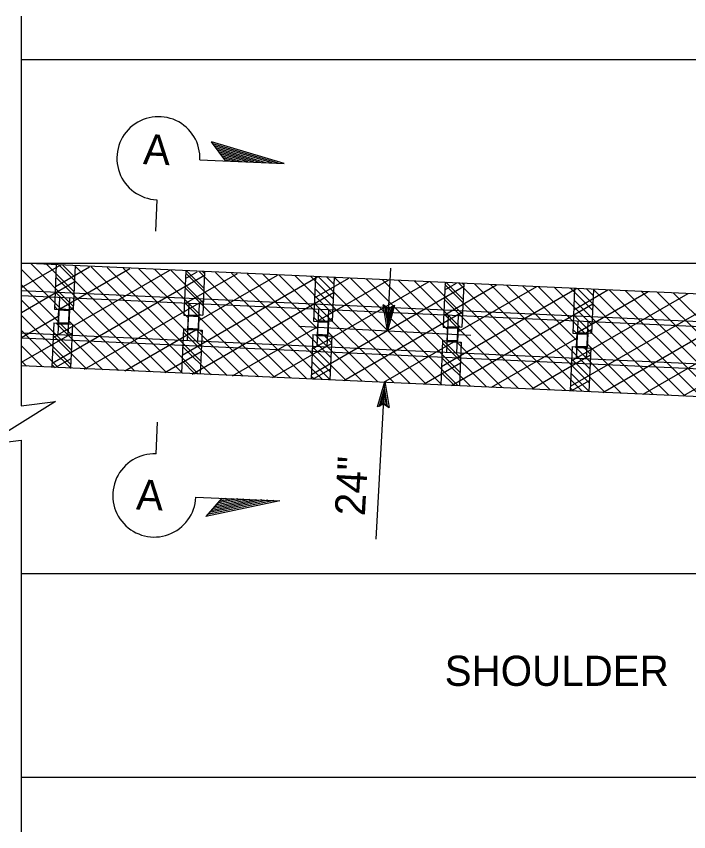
# Model space of a CAD drawing. Extents: x -893 to 867, y -474 to 712.
# Drawn here: x -426 to -269.9, y 258.7 to 447.9 of the extents above; entities that cross this region are included whole.
import ezdxf

# ---------------------------------------------------------------- set-up
doc = ezdxf.new("R2010")
doc.units = 0
for name, color, linetype in [('11 Undefined', 7, 'Continuous'), ('pp_PRESENTATION', 7, 'Continuous'), ('rd_ES', 7, 'Continuous'), ('rd_ETW', 7, 'Continuous'), ('tcd_BARRIER-THRIE-BEAM', 7, 'Continuous'), ('tcd_RAILING-anno', 7, 'Continuous')]:
    doc.layers.add(name, color=color, linetype=linetype)

msp = doc.modelspace()

# ---------------------------------------------------------------- linework, layer by layer
at = {"layer": '11 Undefined'}
for p, q in [((-424.75, 384.95), (-415.61, 390.23)), ((-422.61, 390.53), (-412.73, 380.65)), ((-418.92, 390.37), (-412.59, 384.04)), ((-416.89, 385.21), (-408.93, 389.8)), ((-415.96, 390.1), (-391.1, 365.24)), ((-415.23, 390.22), (-412.45, 387.44)), ((-412.27, 389.94), (-387.41, 365.08)), ((-408.58, 389.78), (-383.72, 364.93)), ((-424.76, 389.15), (-415.64, 380.03)), ((-417.64, 367.45), (-382.3, 387.86)), ((-417.39, 373.37), (-390.3, 389.01)), ((-416.12, 379.88), (-399.62, 389.4)), ((-404.88, 389.63), (-383.14, 367.89)), ((-401.19, 389.47), (-383, 371.28)), ((-397.5, 389.31), (-386.1, 377.92)), ((-393.81, 389.16), (-383.21, 378.56)), ((-390.11, 389), (-382.57, 381.45)), ((-386.93, 381.16), (-374.66, 388.24)), ((-386.68, 387.07), (-383.97, 388.64)), ((-386.63, 388.28), (-362.26, 363.91)), ((-386.42, 388.84), (-382.42, 384.85)), ((-383.62, 377.3), (-365.35, 387.85)), ((-383.43, 388.62), (-358.57, 363.76)), ((-382.73, 388.69), (-382.28, 388.24)), ((-379.74, 388.46), (-354.88, 363.6)), ((-376.04, 388.3), (-353.12, 365.38)), ((-372.35, 388.15), (-352.98, 368.77)), ((-368.66, 387.99), (-356.08, 375.41)), ((-424.74, 379.19), (-412.5, 386.26)), ((-416.8, 387.4), (-394.79, 365.4)), ((-387.43, 369.32), (-356.03, 387.45)), ((-364.97, 387.83), (-354.37, 377.23)), ((-361.27, 387.67), (-352.55, 378.95)), ((-357.58, 387.52), (-352.4, 382.34)), ((-357.24, 370.74), (-330.16, 386.38)), ((-356.75, 382.57), (-348.79, 387.17)), ((-356.16, 377.14), (-339.47, 386.77)), ((-355.81, 387.47), (-330.95, 362.6)), ((-353.89, 387.36), (-352.26, 385.73)), ((-352.12, 387.31), (-327.26, 362.45)), ((-348.43, 387.15), (-323.57, 362.29)), ((-344.74, 387), (-322.99, 365.25)), ((-341.04, 386.84), (-322.85, 368.65)), ((-337.35, 386.68), (-325.96, 375.29)), ((-333.66, 386.53), (-322.93, 375.8)), ((-329.97, 386.37), (-322.42, 378.82)), ((-326.54, 384.44), (-323.83, 386.01)), ((-326.27, 386.21), (-322.28, 382.22)), ((-323.28, 385.99), (-298.42, 361.12)), ((-322.58, 386.06), (-322.13, 385.61)), ((-424.75, 385.6), (-416.27, 377.11)), ((-386.78, 384.89), (-365.95, 364.07)), ((-357.49, 364.82), (-322.15, 385.23)), ((-356.65, 384.77), (-334.64, 362.76)), ((-327.28, 366.69), (-295.88, 384.82)), ((-326.79, 378.52), (-314.51, 385.61)), ((-326.49, 385.65), (-302.11, 361.28)), ((-323.47, 374.67), (-305.2, 385.22)), ((-319.59, 385.83), (-294.73, 360.97)), ((-315.9, 385.67), (-292.97, 362.75)), ((-312.21, 385.51), (-292.83, 366.14)), ((-308.51, 385.36), (-295.93, 372.78)), ((-304.82, 385.2), (-294.09, 374.47)), ((-301.13, 385.04), (-292.4, 376.32)), ((-297.44, 384.89), (-292.26, 379.71)), ((-296.61, 379.82), (-288.65, 384.41)), ((-295.67, 384.71), (-270.81, 359.85)), ((-293.74, 384.73), (-292.11, 383.1)), ((-291.98, 384.55), (-267.12, 359.69)), ((-288.29, 384.4), (-263.43, 359.54)), ((-284.6, 384.24), (-262.85, 362.5)), ((-280.9, 384.08), (-262.71, 365.89)), ((-416.94, 384.01), (-398.48, 365.55)), ((-385.13, 364.88), (-352.34, 383.81)), ((-326.63, 382.26), (-305.8, 361.43)), ((-297.35, 362.07), (-262.01, 382.47)), ((-297.1, 367.99), (-270.02, 383.62)), ((-296.02, 374.38), (-279.33, 384.02)), ((-277.21, 383.93), (-265.82, 372.53)), ((-273.52, 383.77), (-262.79, 373.04)), ((-424.75, 382.06), (-413.16, 370.47)), ((-417.09, 380.62), (-416.36, 379.89)), ((-413.44, 379.93), (-412.74, 380.34)), ((-410.09, 366.04), (-382.55, 381.94)), ((-386.92, 381.5), (-383.84, 378.42)), ((-356.8, 381.38), (-338.33, 362.92)), ((-324.99, 362.24), (-292.19, 381.18)), ((-296.51, 382.02), (-274.5, 360)), ((-424.74, 378.51), (-413.31, 367.08)), ((-349.95, 363.41), (-322.4, 379.31)), ((-326.78, 378.87), (-323.56, 375.65)), ((-296.66, 378.63), (-278.19, 360.16)), ((-424.72, 373.42), (-416.22, 378.33)), ((-416.78, 376.78), (-405.87, 365.86)), ((-415.71, 376.56), (-413.02, 373.87)), ((-413.75, 377.28), (-402.18, 365.71)), ((-383.58, 378.16), (-369.64, 364.22)), ((-356.94, 377.99), (-356.09, 377.14)), ((-353.78, 377.21), (-352.59, 377.89)), ((-289.81, 360.65), (-262.26, 376.55)), ((-424.73, 374.97), (-416.2, 366.44)), ((-400.77, 365.65), (-384.33, 375.14)), ((-387.21, 374.72), (-377.03, 364.54)), ((-387.18, 375.24), (-386.88, 375.41)), ((-384.26, 375.3), (-373.34, 364.38)), ((-383.28, 375.09), (-382.85, 374.67)), ((-375.81, 364.48), (-356.06, 375.89)), ((-353.6, 374.65), (-342.02, 363.07)), ((-323.44, 375.53), (-309.49, 361.59)), ((-296.8, 375.23), (-295.95, 374.38)), ((-293.83, 374.46), (-292.44, 375.26)), ((-424.71, 367.66), (-412.99, 374.42)), ((-417.37, 373.83), (-409.56, 366.02)), ((-356.51, 374.02), (-345.72, 363.23)), ((-354.44, 373.77), (-352.83, 372.16)), ((-315.67, 361.85), (-295.91, 373.26)), ((-424.72, 371.42), (-419.89, 366.6)), ((-387.35, 371.32), (-380.72, 364.69)), ((-366.49, 364.09), (-352.84, 371.97)), ((-357.22, 371.2), (-349.41, 363.38)), ((-340.63, 363.01), (-324.39, 372.39)), ((-327.05, 372.08), (-316.88, 361.9)), ((-327.03, 372.61), (-326.94, 372.67)), ((-323.98, 372.54), (-313.18, 361.75)), ((-323, 372.33), (-322.71, 372.04)), ((-296.37, 371.27), (-285.58, 360.47)), ((-294.16, 371), (-292.69, 369.53)), ((-293.46, 371.89), (-281.88, 360.32)), ((-417.52, 370.44), (-413.25, 366.17)), ((-391.45, 365.25), (-383.05, 370.1)), ((-306.35, 361.46), (-292.69, 369.34)), ((-280.49, 360.26), (-264.25, 369.63)), ((-424.71, 367.88), (-423.59, 366.76)), ((-417.66, 367.05), (-416.94, 366.33)), ((-416.77, 366.47), (-413.24, 368.5)), ((-387.49, 367.93), (-384.41, 364.85)), ((-357.37, 367.81), (-353.1, 363.54)), ((-331.31, 362.62), (-322.9, 367.47)), ((-327.2, 368.69), (-320.57, 362.06)), ((-297.08, 368.44), (-289.27, 360.63)), ((-357.17, 363.7), (-353.09, 366.06)), ((-327.34, 365.3), (-324.26, 362.21)), ((-357.51, 364.42), (-356.79, 363.69)), ((-297.23, 365.05), (-292.96, 360.78)), ((-297.03, 361.06), (-292.94, 363.42)), ((-271.17, 359.86), (-262.76, 364.72)), ((-297.37, 361.66), (-296.65, 360.94))]:
    msp.add_line(p, q, dxfattribs=at)
at = {"layer": 'pp_PRESENTATION'}
for p, q in [((-363.81, 413.76), (-380.67, 418.82)), ((-377.33, 414.33), (-380.67, 418.82)), ((-365.21, 413.82), (-380.32, 418.35)), ((-366.61, 413.88), (-379.98, 417.89)), ((-368.02, 413.93), (-379.63, 417.42)), ((-369.42, 413.99), (-379.29, 416.96)), ((-370.82, 414.05), (-378.94, 416.49)), ((-383.33, 414.58), (-363.81, 413.76)), ((-372.22, 414.11), (-378.59, 416.03)), ((-373.62, 414.17), (-378.25, 415.56)), ((-375.02, 414.23), (-377.9, 415.09)), ((-376.42, 414.29), (-377.56, 414.63)), ((-393.37, 405.35), (-393.68, 398.02)), ((-393.52, 346.37), (-393.21, 353.7)), ((-384.29, 336.33), (-364.77, 335.51)), ((-378.29, 336.07), (-382, 331.88)), ((-364.77, 335.51), (-382, 331.88)), ((-366.17, 335.56), (-381.61, 332.31)), ((-367.58, 335.62), (-381.23, 332.75)), ((-368.98, 335.68), (-380.84, 333.18)), ((-370.38, 335.74), (-380.46, 333.62)), ((-371.78, 335.8), (-380.08, 334.05)), ((-373.18, 335.86), (-379.69, 334.49)), ((-374.58, 335.92), (-379.31, 334.92)), ((-375.98, 335.98), (-378.93, 335.36)), ((-377.38, 336.04), (-378.54, 335.79))]:
    msp.add_line(p, q, dxfattribs=at)
for centre, start, end in [((-392.97, 414.98), 357.5914, 267.5919), ((-393.93, 336.73), 87.5908, 357.5913)]:
    msp.add_arc(centre, 9.64, start, end, dxfattribs=at)
at = {"layer": 'rd_ES'}
for p, q in [((-424.77, 390.62), (346.74, 390.62)), ((-424.77, 318.61), (136.05, 318.61))]:
    msp.add_line(p, q, dxfattribs=at)
at = {"layer": 'rd_ETW'}
for p, q in [((-424.83, 437.86), (342.21, 437.86)), ((-424.83, 271.37), (341.37, 271.37))]:
    msp.add_line(p, q, dxfattribs=at)
at = {"layer": 'tcd_BARRIER-THRIE-BEAM'}
for p, q in [((-424.83, 447.91), (-424.83, 357.55)), ((45.36, 369.09), (-424.65, 390.62)), ((-416.68, 390.25), (-417.11, 379.92)), ((-412.33, 390.06), (-412.76, 379.91)), ((-386.61, 388.88), (-387.04, 378.55)), ((-382.26, 388.68), (-382.69, 378.54)), ((-356.54, 387.5), (-356.97, 377.17)), ((-352.19, 387.3), (-352.62, 377.16)), ((-326.47, 386.12), (-326.9, 375.8)), ((36.39, 363.11), (-424.85, 384.24)), ((-322.12, 385.92), (-322.55, 375.78)), ((-296.4, 384.74), (-296.83, 374.42)), ((-292.05, 384.54), (-292.48, 374.4)), ((36.39, 361.93), (-424.84, 383.06)), ((-415.95, 382.65), (-416.34, 374.01)), ((-413.61, 382.55), (-414.01, 373.9)), ((-385.88, 381.28), (-386.27, 372.63)), ((-383.54, 381.17), (-383.94, 372.53)), ((-417.11, 379.92), (-413.64, 379.77)), ((-416.14, 380.05), (-416.29, 376.59)), ((-416.14, 380.05), (-412.76, 379.91)), ((-416.08, 379.77), (-413.74, 379.67)), ((-413.64, 379.77), (-413.78, 376.65)), ((-387.04, 378.55), (-383.57, 378.4)), ((-386.07, 378.68), (-386.22, 375.22)), ((-386.07, 378.68), (-382.69, 378.54)), ((-386.01, 378.39), (-383.67, 378.29)), ((-383.57, 378.4), (-383.7, 375.28)), ((-355.81, 379.9), (-356.2, 371.26)), ((-353.47, 379.79), (-353.87, 371.15)), ((-325.74, 378.52), (-326.13, 369.88)), ((-323.4, 378.41), (-323.8, 369.77)), ((-417.25, 376.8), (-417.68, 366.47)), ((-417.25, 376.8), (-413.78, 376.65)), ((-416.29, 376.59), (-412.91, 376.44)), ((-416.21, 376.89), (-413.88, 376.78)), ((-356.97, 377.17), (-353.5, 377.03)), ((-356, 377.3), (-356.15, 373.84)), ((-356, 377.3), (-352.62, 377.16)), ((-355.94, 377.02), (-353.6, 376.91)), ((-353.5, 377.03), (-353.63, 373.9)), ((-295.67, 377.14), (-296.06, 368.5)), ((-293.33, 377.03), (-293.73, 368.39)), ((-412.91, 376.44), (-413.34, 366.27)), ((-387.18, 375.43), (-387.61, 365.1)), ((-387.18, 375.43), (-383.7, 375.28)), ((-386.22, 375.22), (-382.84, 375.07)), ((-386.14, 375.51), (-383.8, 375.41)), ((-382.84, 375.07), (-383.27, 364.9)), ((-360.4, 376.05), (-320.47, 373.89)), ((-326.9, 375.8), (-323.43, 375.65)), ((-325.93, 375.92), (-326.08, 372.46)), ((-325.93, 375.92), (-322.55, 375.78)), ((-325.87, 375.64), (-323.53, 375.53)), ((-323.43, 375.65), (-323.56, 372.52)), ((36.43, 353.27), (-424.81, 374.4)), ((36.43, 352.09), (-424.81, 373.22)), ((-357.11, 374.05), (-357.54, 363.73)), ((-357.11, 374.05), (-353.63, 373.9)), ((-356.15, 373.84), (-352.77, 373.69)), ((-356.07, 374.14), (-353.73, 374.03)), ((-352.77, 373.69), (-353.2, 363.53)), ((-326, 372.76), (-323.66, 372.65)), ((-296.83, 374.42), (-293.36, 374.27)), ((-295.86, 374.55), (-296.01, 371.08)), ((-295.86, 374.55), (-292.48, 374.4)), ((-295.8, 374.26), (-293.46, 374.15)), ((-293.36, 374.27), (-293.49, 371.14)), ((-327.03, 372.67), (-327.47, 362.35)), ((-327.03, 372.67), (-323.56, 372.52)), ((-326.08, 372.46), (-322.7, 372.32)), ((-322.7, 372.32), (-323.13, 362.15)), ((-296.96, 371.29), (-297.4, 360.97)), ((-296.96, 371.29), (-293.49, 371.14)), ((-296.01, 371.08), (-292.63, 370.94)), ((-295.93, 371.38), (-293.59, 371.27)), ((-292.63, 370.94), (-293.06, 360.77)), ((36.14, 345.69), (-424.7, 366.8)), ((-424.83, 349.56), (-424.83, 258.72))]:
    msp.add_line(p, q, dxfattribs=at)
msp.add_lwpolyline([(-424.83, 357.55), (-416.84, 358.55), (-432.83, 348.56), (-424.83, 349.56)], dxfattribs=at)
at = {"layer": 'tcd_RAILING-anno'}
for p, q in [((-339.83, 374.94), (-339.04, 389.46)), ((-340.83, 381), (-340.83, 381)), ((-338.17, 380.86), (-338.17, 380.86)), ((-339.83, 374.94), (-339.83, 374.94)), ((-342.44, 326.61), (-340.46, 363.2)), ((-340.46, 363.2), (-340.46, 363.2)), ((-342.13, 357.28), (-342.13, 357.28)), ((-339.46, 357.14), (-339.46, 357.14))]:
    msp.add_line(p, q, dxfattribs=at)
for points in [[(-338.17, 380.86), (-339.83, 374.94), (-340.83, 381), (-340.49, 380.77), (-339.76, 376.33), (-338.53, 380.67), (-338.9, 380.47), (-339.68, 377.7), (-340.15, 380.54), (-339.81, 380.31), (-339.6, 379.08), (-339.26, 380.28), (-339.55, 380.13), (-340.83, 381), (-339.55, 380.13)], [(-342.13, 357.28), (-340.46, 363.2), (-339.46, 357.14), (-339.8, 357.37), (-340.53, 361.81), (-341.76, 357.47), (-341.39, 357.67), (-340.61, 360.44), (-340.14, 357.6), (-340.49, 357.83), (-340.69, 359.06), (-341.03, 357.86), (-340.74, 358.01), (-339.46, 357.14), (-340.74, 358.01)]]:
    msp.add_lwpolyline(points, close=True, dxfattribs=at)

# ---------------------------------------------------------------- texts
at = {"layer": 'pp_PRESENTATION'}
for p in [(-396.62, 413.62), (-398.23, 333.49)]:
    msp.add_text('A', height=7, rotation=357.591, dxfattribs=at).set_placement(p)
at = {"layer": 'tcd_RAILING-anno'}
msp.add_text('24"', height=7, rotation=86.9072, dxfattribs=at).set_placement((-345.07, 331.87))
msp.add_text('SHOULDER', height=7, dxfattribs=at).set_placement((-326.55, 292.55))

doc.saveas('drawing.dxf')
